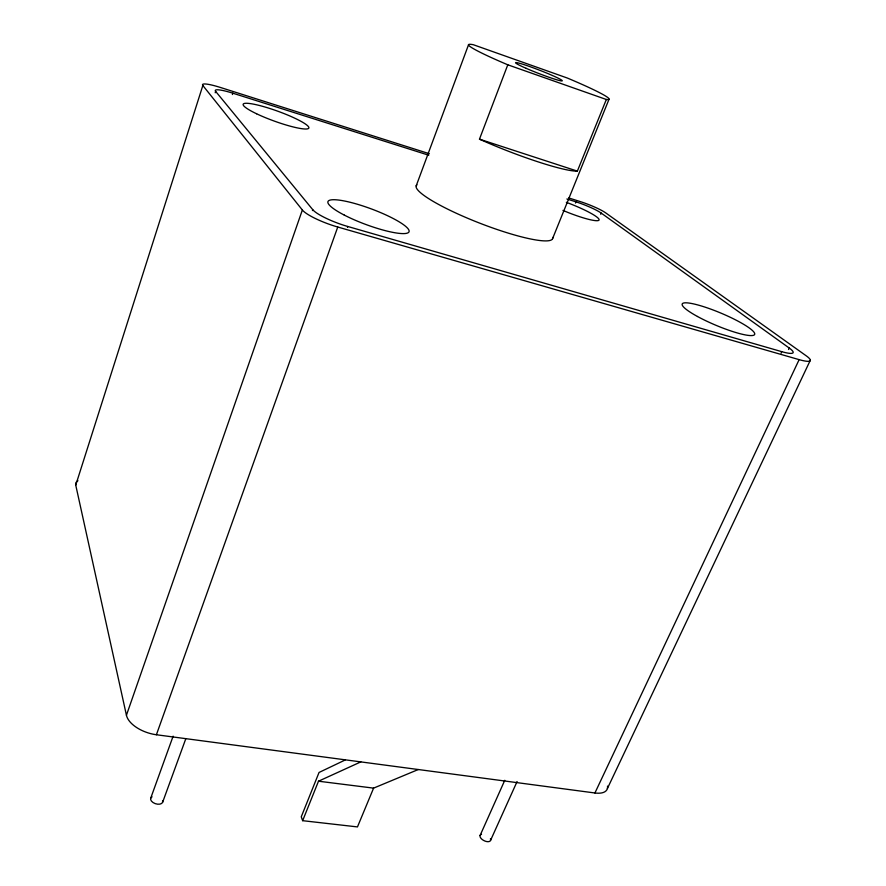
<?xml version="1.0" encoding="UTF-8"?>
<svg xmlns="http://www.w3.org/2000/svg" width="886" height="886" viewBox="0 0 886 886"><rect width="100%" height="100%" fill="white"/><g stroke="black" fill="none" stroke-linecap="round" stroke-linejoin="round"><path stroke-width="1.33" d="M607.53 786.092A24.276 11.02 27.5 0 1 594.927 792.981L156.401 734.749A27.078 14.475 17.7 0 1 126.432 715.257L75.742 485.129L202.839 85.499A23.08 3.378 19.6 0 1 220.193 87.393L429.345 153.732M215.209 92.764L215.652 91.391A23.125 3.4 19.7 0 1 232.83 93.185L428.735 155.216M232.398 94.525L232.83 93.185M126.432 715.257L302.359 209.993L202.839 85.499M312.459 210.558L312.758 209.683L215.652 91.391M156.401 734.749L337.754 227.026A30.379 6.069 20.1 0 1 302.359 209.993M347.489 227.381L347.799 226.495A29.98 5.914 20.2 0 1 312.758 209.683M150.709 798.208L173.124 736.177M162.636 802.262L185.695 739.035M416.198 185.861L468.55 44.721M479.47 139.168L507.789 64.8A75.343 5.017 21.2 0 1 473.334 44.721L567.383 78.057A75.343 5.017 21.2 0 1 606.334 99.487L577.362 171.12A74.214 8.55 21.2 0 1 479.47 139.168L577.362 171.12M418.292 769.524L373.593 788.13L357.468 826.915L302.647 820.68L318.495 781.208L360.823 761.894M552.554 238.688L609.047 99.188M575.501 203.038L575.978 201.853A20.588 2.802 21.7 0 1 601.24 213.105L789.249 348.043L788.562 349.505M600.741 214.29L601.24 213.105M480.101 835.443L504.776 780.3M490.545 840.415L517.092 781.53M781.109 353.171L781.806 351.676A26.669 4.463 23.2 0 0 789.249 348.043M594.927 792.981L799.139 359.638A26.846 4.485 23.3 0 0 806.227 355.818L605.681 212.873A20.411 2.758 21.7 0 0 580.618 201.709L568.779 197.955M607.408 788.485L810.358 360.181M345.053 760.044L319.038 772.47L301.262 816.814L302.647 820.68M318.495 781.208L373.593 788.13M337.754 227.026L799.139 359.638M347.799 226.495L781.806 351.676M566.885 198.973L575.978 201.853M507.789 64.8L606.334 99.487M75.742 485.129A21.142 8.517 16.6 0 1 77.946 480.721M566.331 202.329A31.697 4.441 21.6 0 1 599.058 220.016A31.697 4.441 21.6 0 1 562.942 210.403M162.603 800.645A6.302 3.677 18.2 0 1 155.194 803.624A6.302 3.677 18.2 0 1 152.049 796.802M490.423 838.765A5.792 3.001 27.1 0 1 487.71 841.689A5.792 3.001 27.1 0 1 480.998 838.344A5.792 3.001 27.1 0 1 481.519 834.324M552.654 237.459A73.117 11.861 21.2 0 1 480.256 223.361A73.117 11.861 21.2 0 1 416.929 184.875M344.3 215.099A43.292 8.262 20.4 0 0 408.867 232.077A43.292 8.262 20.4 0 0 352.218 202.805A43.292 8.262 20.4 0 0 344.3 215.099M697.459 316.479A39.283 6.579 22.8 0 0 754.584 334.565A39.283 6.579 22.8 0 0 703.285 306.567A39.283 6.579 22.8 0 0 697.459 316.479M256.586 113.773A34.919 5.238 19.9 0 0 308.693 128.293A34.919 5.238 19.9 0 0 262.732 106.364A34.919 5.238 19.9 0 0 256.586 113.773M526.029 68.277A25.085 1.672 21.2 0 0 562.245 80.859A25.085 1.672 21.2 0 0 528.366 66.085A25.085 1.672 21.2 0 0 526.029 68.277"/></g></svg>
